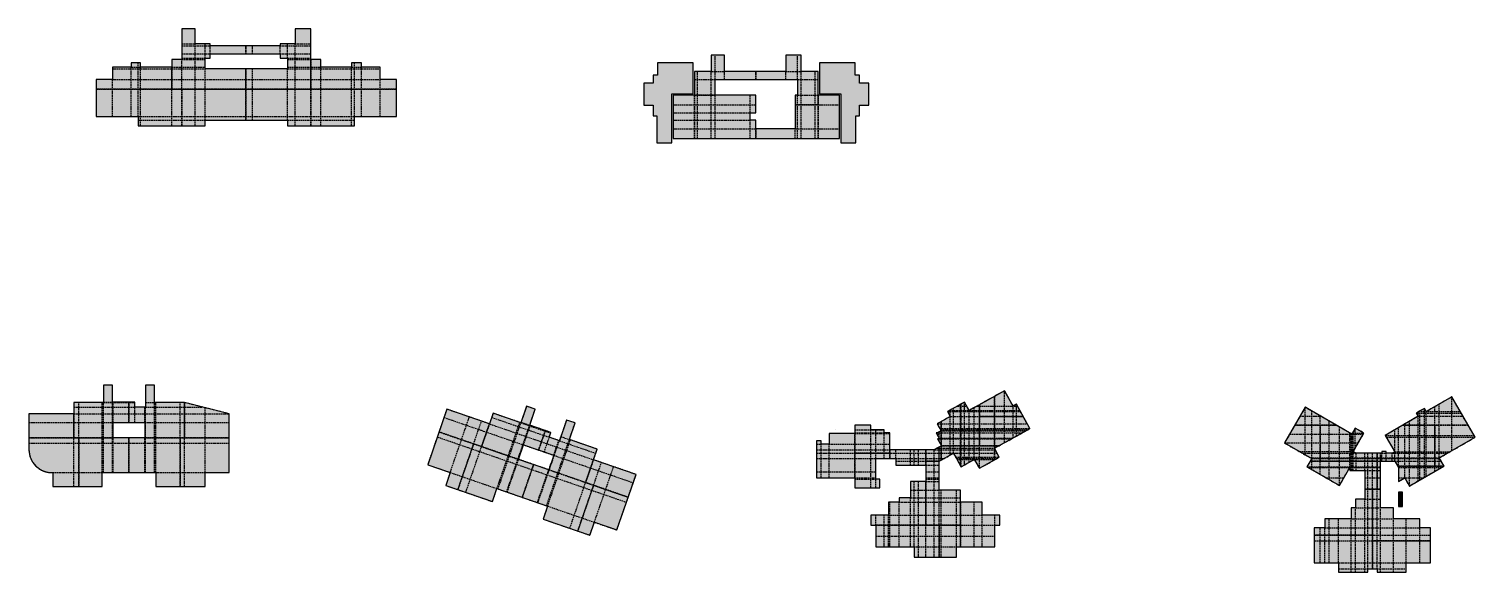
# Model space of a CAD drawing. Extents: x 8782 to 240044, y -48683 to 38209.
import ezdxf

# ---------------------------------------------------------------- set-up
doc = ezdxf.new("R2010")
doc.units = 0
doc.header["$LTSCALE"] = 1000
doc.header["$MEASUREMENT"] = 0
doc.header["$PDMODE"] = 35
doc.linetypes.add('DASH', pattern=[0.35, 0.25, -0.1])

# ---------------------------------------------------------------- blocks, each defined once
blk = doc.blocks.new('Polygon_1746784990.8818657')
at = {"linetype": 'DASH', "transparency": 33554483}
blk.add_hatch(color=256, dxfattribs=at).paths.add_polyline_path([(15983, -23375), (8783, -23375), (8783, -27225), (15983, -27225)])
at = {"color": 2, "linetype": 'DASH'}
blk.add_lwpolyline([(15983, -23375), (8783, -23375), (8783, -27225), (15983, -27225)], close=True, dxfattribs=at)
blk = doc.blocks.new('Polygon_1746784990.9278655')
at = {"linetype": 'DASH', "transparency": 33554483}
h = blk.add_hatch(color=256, dxfattribs=at)
edge = h.paths.add_edge_path()
edge.add_line((15983, -27225), (8783, -27225))
edge.add_line((8783, -27225), (8783, -29075))
edge.add_arc((12483, -29075), 3700, 180, 271.54872)
edge.add_line((12583, -32773), (12583, -34975))
edge.add_line((12583, -34975), (16747, -34975))
edge.add_line((16747, -34975), (16747, -27225))
edge.add_line((16747, -27225), (15983, -27225))
at = {"color": 2, "linetype": 'DASH'}
blk.add_lwpolyline([(15983, -27225), (8783, -27225), (8783, -29075, 0.4221529), (12583, -32773), (12583, -34975), (16747, -34975), (16747, -27225)], format="xyb", close=True, dxfattribs=at)
blk = doc.blocks.new('Polygon_1746784990.9638655')
at = {"linetype": 'DASH', "transparency": 33554483}
blk.add_hatch(color=256, dxfattribs=at).paths.add_polyline_path([(16747, -27225), (16747, -34975), (20494, -34975), (20494, -32775), (24783, -32775), (24783, -27225), (22233, -27225)])
at = {"color": 2, "linetype": 'DASH'}
blk.add_lwpolyline([(16747, -27225), (16747, -34975), (20494, -34975), (20494, -32775), (24783, -32775), (24783, -27225), (22233, -27225)], close=True, dxfattribs=at)
blk = doc.blocks.new('Polygon_1746784990.999866')
at = {"linetype": 'DASH', "transparency": 33554483}
blk.add_hatch(color=256, dxfattribs=at).paths.add_polyline_path([(24783, -21475), (22133, -21475), (22133, -18775), (20683, -18775), (20683, -21575), (15983, -21575), (15983, -23375), (15983, -27225), (16747, -27225), (22233, -27225), (22233, -24775), (24783, -24775)])
at = {"color": 2, "linetype": 'DASH'}
blk.add_lwpolyline([(24783, -21475), (22133, -21475), (22133, -18775), (20683, -18775), (20683, -21575), (15983, -21575), (15983, -23375), (15983, -27225), (16747, -27225), (22233, -27225), (22233, -24775), (24783, -24775)], close=True, dxfattribs=at)
blk = doc.blocks.new('Polygon_1746784991.0388658')
at = {"linetype": 'DASH', "transparency": 33554483}
blk.add_hatch(color=256, dxfattribs=at).paths.add_polyline_path([(33671, -27225), (40783, -27225), (40783, -23353), (33671, -21575)])
at = {"color": 2, "linetype": 'DASH'}
blk.add_lwpolyline([(33671, -27225), (40783, -27225), (40783, -23353), (33671, -21575)], close=True, dxfattribs=at)
blk = doc.blocks.new('Polygon_1746784991.0728662')
at = {"linetype": 'DASH', "transparency": 33554483}
blk.add_hatch(color=256, dxfattribs=at).paths.add_polyline_path([(27433, -22275), (25733, -22275), (25733, -21475), (24783, -21475), (24783, -24775), (27333, -24775), (27333, -27225), (33671, -27225), (33671, -21575), (28883, -21575), (28883, -18775), (27433, -18775)])
at = {"color": 2, "linetype": 'DASH'}
blk.add_lwpolyline([(27433, -22275), (25733, -22275), (25733, -21475), (24783, -21475), (24783, -24775), (27333, -24775), (27333, -27225), (33671, -27225), (33671, -21575), (28883, -21575), (28883, -18775), (27433, -18775)], close=True, dxfattribs=at)
blk = doc.blocks.new('Polygon_1746784991.1108658')
at = {"linetype": 'DASH', "transparency": 33554483}
blk.add_hatch(color=256, dxfattribs=at).paths.add_polyline_path([(32960, -34975), (36983, -34975), (36983, -32775), (40783, -32775), (40783, -27225), (32960, -27225)])
at = {"color": 2, "linetype": 'DASH'}
blk.add_lwpolyline([(32960, -34975), (36983, -34975), (36983, -32775), (40783, -32775), (40783, -27225), (32960, -27225)], close=True, dxfattribs=at)
blk = doc.blocks.new('Polygon_1746784991.1514049')
at = {"linetype": 'DASH', "transparency": 33554483}
blk.add_hatch(color=256, dxfattribs=at).paths.add_polyline_path([(27333, -27225), (24783, -27225), (24783, -32775), (29072, -32775), (29072, -34975), (32960, -34975), (32960, -27225)])
at = {"color": 2, "linetype": 'DASH'}
blk.add_lwpolyline([(27333, -27225), (24783, -27225), (24783, -32775), (29072, -32775), (29072, -34975), (32960, -34975), (32960, -27225)], close=True, dxfattribs=at)
blk = doc.blocks.new('Polygon_1746785064.2422128')
at = {"linetype": 'DASH', "transparency": 33554483}
blk.add_hatch(color=256, dxfattribs=at).paths.add_polyline_path([(40526, 3118), (40526, 7418), (41126, 7418), (41126, 9118), (42626, 9118), (42626, 12618), (41126, 12618), (41126, 13918), (40426, 13918), (40426, 15918), (34726, 15918), (34726, 10918), (38126, 10918), (38126, 3118)])
at = {"color": 2, "linetype": 'DASH'}
blk.add_lwpolyline([(40526, 3118), (40526, 7418), (41126, 7418), (41126, 9118), (42626, 9118), (42626, 12618), (41126, 12618), (41126, 13918), (40426, 13918), (40426, 15918), (34726, 15918), (34726, 10918), (38126, 10918), (38126, 3118)], close=True, dxfattribs=at)
blk = doc.blocks.new('Polygon_1746785064.2912128')
at = {"linetype": 'DASH', "transparency": 33554483}
blk.add_hatch(color=256, dxfattribs=at).paths.add_polyline_path([(8826, 15918), (8826, 13918), (8126, 13918), (8126, 12618), (6626, 12618), (6626, 9118), (8126, 9118), (8126, 7418), (8726, 7418), (8726, 3118), (11126, 3118), (11126, 10918), (14526, 10918), (14526, 15918)])
at = {"color": 2, "linetype": 'DASH'}
blk.add_lwpolyline([(8826, 15918), (8826, 13918), (8126, 13918), (8126, 12618), (6626, 12618), (6626, 9118), (8126, 9118), (8126, 7418), (8726, 7418), (8726, 3118), (11126, 3118), (11126, 10918), (14526, 10918), (14526, 15918)], close=True, dxfattribs=at)
blk = doc.blocks.new('Polygon_1746785064.3322127')
at = {"linetype": 'DASH', "transparency": 33554483}
blk.add_hatch(color=256, dxfattribs=at).paths.add_polyline_path([(14726, 10718), (11326, 10718), (11326, 3818), (14726, 3818)])
at = {"color": 2, "linetype": 'DASH'}
blk.add_lwpolyline([(14726, 10718), (11326, 10718), (11326, 3818), (14726, 3818)], close=True, dxfattribs=at)
blk = doc.blocks.new('Polygon_1746785064.3692129')
at = {"linetype": 'DASH', "transparency": 33554483}
blk.add_hatch(color=256, dxfattribs=at).paths.add_polyline_path([(34526, 3818), (37926, 3818), (37926, 10718), (34526, 10718)])
at = {"color": 2, "linetype": 'DASH'}
blk.add_lwpolyline([(34526, 3818), (37926, 3818), (37926, 10718), (34526, 10718)], close=True, dxfattribs=at)
blk = doc.blocks.new('Polygon_1746785064.4072127')
at = {"linetype": 'DASH', "transparency": 33554483}
blk.add_hatch(color=256, dxfattribs=at).paths.add_polyline_path([(30826, 9168), (30826, 5318), (24526, 5318), (24526, 3818), (34526, 3818), (34526, 9168)])
at = {"color": 2, "linetype": 'DASH'}
blk.add_lwpolyline([(30826, 9168), (30826, 5318), (24526, 5318), (24526, 3818), (34526, 3818), (34526, 9168)], close=True, dxfattribs=at)
blk = doc.blocks.new('Polygon_1746785064.444213')
at = {"linetype": 'DASH', "transparency": 33554483}
blk.add_hatch(color=256, dxfattribs=at).paths.add_polyline_path([(29326, 14518), (24526, 14518), (24526, 13218), (31226, 13218), (31226, 10718), (30826, 10718), (30826, 9168), (34526, 9168), (34526, 10718), (34526, 14518), (31826, 14518), (31826, 17118), (29626, 17118), (29526, 17118), (29326, 17118)])
at = {"color": 2, "linetype": 'DASH'}
blk.add_lwpolyline([(29326, 14518), (24526, 14518), (24526, 13218), (31226, 13218), (31226, 10718), (30826, 10718), (30826, 9168), (34526, 9168), (34526, 10718), (34526, 14518), (31826, 14518), (31826, 17118), (29626, 17118), (29526, 17118), (29326, 17118)], close=True, dxfattribs=at)
blk = doc.blocks.new('Polygon_1746785064.482213')
at = {"linetype": 'DASH', "transparency": 33554483}
blk.add_hatch(color=256, dxfattribs=at).paths.add_polyline_path([(24526, 14518), (19526, 14518), (19526, 16818), (19526, 17118), (17426, 17118), (17426, 14518), (14726, 14518), (14726, 10718), (18026, 10718), (18026, 13218), (24526, 13218)])
at = {"color": 2, "linetype": 'DASH'}
blk.add_lwpolyline([(24526, 14518), (19526, 14518), (19526, 16818), (19526, 17118), (17426, 17118), (17426, 14518), (14726, 14518), (14726, 10718), (18026, 10718), (18026, 13218), (24526, 13218)], close=True, dxfattribs=at)
blk = doc.blocks.new('Polygon_1746785064.5202127')
at = {"linetype": 'DASH', "transparency": 33554483}
blk.add_hatch(color=256, dxfattribs=at).paths.add_polyline_path([(14726, 10718), (14726, 3818), (24526, 3818), (24526, 5318), (24526, 6718), (23626, 6718), (23626, 7918), (24526, 7918), (24526, 10718), (18026, 10718)])
at = {"color": 2, "linetype": 'DASH'}
blk.add_lwpolyline([(14726, 10718), (14726, 3818), (24526, 3818), (24526, 5318), (24526, 6718), (23626, 6718), (23626, 7918), (24526, 7918), (24526, 10718), (18026, 10718)], close=True, dxfattribs=at)
blk = doc.blocks.new('Polygon_1746785344.3865185')
at = {"linetype": 'DASH', "transparency": 33554483}
blk.add_hatch(color=256, dxfattribs=at).paths.add_polyline_path([(-55204, 35977), (-60204, 35977), (-60204, 36677), (-61704, 36677), (-61704, 35977), (-64704, 35977), (-64704, 33977), (-67304, 33977), (-67304, 32427), (-55204, 32427)])
at = {"color": 2, "linetype": 'DASH'}
blk.add_lwpolyline([(-55204, 35977), (-60204, 35977), (-60204, 36677), (-61704, 36677), (-61704, 35977), (-64704, 35977), (-64704, 33977), (-67304, 33977), (-67304, 32427), (-55204, 32427)], close=True, dxfattribs=at)
blk = doc.blocks.new('Polygon_1746785344.4345188')
at = {"linetype": 'DASH', "transparency": 33554483}
blk.add_hatch(color=256, dxfattribs=at).paths.add_polyline_path([(-43404, 39377), (-49104, 39377), (-49104, 39677), (-51504, 39677), (-51504, 42077), (-53604, 42077), (-53604, 37177), (-55204, 37177), (-55204, 35977), (-55204, 32427), (-43404, 32427), (-43404, 35677), (-49904, 35677), (-49904, 37377), (-49104, 37377), (-49104, 38077), (-43404, 38077)])
at = {"color": 2, "linetype": 'DASH'}
blk.add_lwpolyline([(-43404, 39377), (-49104, 39377), (-49104, 39677), (-51504, 39677), (-51504, 42077), (-53604, 42077), (-53604, 37177), (-55204, 37177), (-55204, 35977), (-55204, 32427), (-43404, 32427), (-43404, 35677), (-49904, 35677), (-49904, 37377), (-49104, 37377), (-49104, 38077), (-43404, 38077)], close=True, dxfattribs=at)
blk = doc.blocks.new('Polygon_1746785344.478519')
at = {"linetype": 'DASH', "transparency": 33554483}
blk.add_hatch(color=256, dxfattribs=at).paths.add_polyline_path([(-53604, 26577), (-49904, 26577), (-49904, 27477), (-43404, 27477), (-43404, 32427), (-53604, 32427)])
at = {"color": 2, "linetype": 'DASH'}
blk.add_lwpolyline([(-53604, 26577), (-49904, 26577), (-49904, 27477), (-43404, 27477), (-43404, 32427), (-53604, 32427)], close=True, dxfattribs=at)
blk = doc.blocks.new('Polygon_1746785344.513519')
at = {"linetype": 'DASH', "transparency": 33554483}
blk.add_hatch(color=256, dxfattribs=at).paths.add_polyline_path([(-67304, 32427), (-67304, 28077), (-60604, 28077), (-60604, 26577), (-53604, 26577), (-53604, 32427)])
at = {"color": 2, "linetype": 'DASH'}
blk.add_lwpolyline([(-67304, 32427), (-67304, 28077), (-60604, 28077), (-60604, 26577), (-53604, 26577), (-53604, 32427)], close=True, dxfattribs=at)
blk = doc.blocks.new('Polygon_1746785344.548519')
at = {"linetype": 'DASH', "transparency": 33554483}
blk.add_hatch(color=256, dxfattribs=at).paths.add_polyline_path([(-19304, 32427), (-19304, 33977), (-21904, 33977), (-21904, 35977), (-24904, 35977), (-24904, 36677), (-26504, 36677), (-26504, 35977), (-31404, 35977), (-31404, 37177), (-33004, 37177), (-33004, 32427)])
at = {"color": 2, "linetype": 'DASH'}
blk.add_lwpolyline([(-19304, 32427), (-19304, 33977), (-21904, 33977), (-21904, 35977), (-24904, 35977), (-24904, 36677), (-26504, 36677), (-26504, 35977), (-31404, 35977), (-31404, 37177), (-33004, 37177), (-33004, 32427)], close=True, dxfattribs=at)
blk = doc.blocks.new('Polygon_1746785344.5895188')
at = {"linetype": 'DASH', "transparency": 33554483}
blk.add_hatch(color=256, dxfattribs=at).paths.add_polyline_path([(-33004, 26577), (-26004, 26577), (-26004, 28077), (-19304, 28077), (-19304, 32427), (-33004, 32427)])
at = {"color": 2, "linetype": 'DASH'}
blk.add_lwpolyline([(-33004, 26577), (-26004, 26577), (-26004, 28077), (-19304, 28077), (-19304, 32427), (-33004, 32427)], close=True, dxfattribs=at)
blk = doc.blocks.new('Polygon_1746785344.6245189')
at = {"linetype": 'DASH', "transparency": 33554483}
blk.add_hatch(color=256, dxfattribs=at).paths.add_polyline_path([(-43404, 32427), (-43404, 27477), (-36704, 27477), (-36704, 26577), (-33004, 26577), (-33004, 32427)])
at = {"color": 2, "linetype": 'DASH'}
blk.add_lwpolyline([(-43404, 32427), (-43404, 27477), (-36704, 27477), (-36704, 26577), (-33004, 26577), (-33004, 32427)], close=True, dxfattribs=at)
blk = doc.blocks.new('Polygon_1746785344.6595187')
at = {"linetype": 'DASH', "transparency": 33554483}
blk.add_hatch(color=256, dxfattribs=at).paths.add_polyline_path([(-35504, 39677), (-37904, 39677), (-37904, 39377), (-43404, 39377), (-43404, 38077), (-37904, 38077), (-37904, 37377), (-36704, 37377), (-36704, 35677), (-43404, 35677), (-43404, 32427), (-33004, 32427), (-33004, 37177), (-33004, 42077), (-35504, 42077)])
at = {"color": 2, "linetype": 'DASH'}
blk.add_lwpolyline([(-35504, 39677), (-37904, 39677), (-37904, 39377), (-43404, 39377), (-43404, 38077), (-37904, 38077), (-37904, 37377), (-36704, 37377), (-36704, 35677), (-43404, 35677), (-43404, 32427), (-33004, 32427), (-33004, 37177), (-33004, 42077), (-35504, 42077)], close=True, dxfattribs=at)
blk = doc.blocks.new('Polygon_1746785926.0061727')
at = {"linetype": 'DASH', "transparency": 33554483}
blk.add_hatch(color=256, dxfattribs=at).paths.add_polyline_path([(91081, -59408), (98281, -59408), (98281, -55558), (91081, -55558)])
at = {"color": 2, "linetype": 'DASH'}
blk.add_lwpolyline([(91081, -59408), (98281, -59408), (98281, -55558), (91081, -55558)], close=True, dxfattribs=at)
blk = doc.blocks.new('Polygon_1746785926.0491726')
at = {"linetype": 'DASH', "transparency": 33554483}
blk.add_hatch(color=256, dxfattribs=at).paths.add_polyline_path([(84931, -54458), (83231, -54458), (83231, -53658), (82281, -53658), (82281, -56958), (84831, -56958), (84831, -59408), (91081, -59408), (91081, -55558), (91081, -53758), (86381, -53758), (86381, -50958), (84931, -50958)])
at = {"color": 2, "linetype": 'DASH'}
blk.add_lwpolyline([(84931, -54458), (83231, -54458), (83231, -53658), (82281, -53658), (82281, -56958), (84831, -56958), (84831, -59408), (91081, -59408), (91081, -55558), (91081, -53758), (86381, -53758), (86381, -50958), (84931, -50958)], close=True, dxfattribs=at)
blk = doc.blocks.new('Polygon_1746785926.0891721')
at = {"linetype": 'DASH', "transparency": 33554483}
blk.add_hatch(color=256, dxfattribs=at).paths.add_polyline_path([(92425, -67158), (94481, -67158), (94481, -64958), (98281, -64958), (98281, -59408), (92425, -59408)])
at = {"color": 2, "linetype": 'DASH'}
blk.add_lwpolyline([(92425, -67158), (94481, -67158), (94481, -64958), (98281, -64958), (98281, -59408), (92425, -59408)], close=True, dxfattribs=at)
blk = doc.blocks.new('Polygon_1746785926.1251721')
at = {"linetype": 'DASH', "transparency": 33554483}
blk.add_hatch(color=256, dxfattribs=at).paths.add_polyline_path([(84831, -59408), (82281, -59408), (82281, -64958), (86570, -64958), (86570, -67158), (92425, -67158), (92425, -59408)])
at = {"color": 2, "linetype": 'DASH'}
blk.add_lwpolyline([(84831, -59408), (82281, -59408), (82281, -64958), (86570, -64958), (86570, -67158), (92425, -67158), (92425, -59408)], close=True, dxfattribs=at)
blk = doc.blocks.new('Polygon_1746785926.1617575')
at = {"linetype": 'DASH', "transparency": 33554483}
blk.add_hatch(color=256, dxfattribs=at).paths.add_polyline_path([(73481, -55558), (66281, -55558), (66281, -59408), (73481, -59408)])
at = {"color": 2, "linetype": 'DASH'}
blk.add_lwpolyline([(73481, -55558), (66281, -55558), (66281, -59408), (73481, -59408)], close=True, dxfattribs=at)
blk = doc.blocks.new('Polygon_1746785926.1967585')
at = {"linetype": 'DASH', "transparency": 33554483}
blk.add_hatch(color=256, dxfattribs=at).paths.add_polyline_path([(82281, -53658), (79631, -53658), (79631, -50958), (78181, -50958), (78181, -53758), (73481, -53758), (73481, -55558), (73481, -59408), (79731, -59408), (79731, -56958), (82281, -56958)])
at = {"color": 2, "linetype": 'DASH'}
blk.add_lwpolyline([(82281, -53658), (79631, -53658), (79631, -50958), (78181, -50958), (78181, -53758), (73481, -53758), (73481, -55558), (73481, -59408), (79731, -59408), (79731, -56958), (82281, -56958)], close=True, dxfattribs=at)
blk = doc.blocks.new('Polygon_1746785926.2337575')
at = {"linetype": 'DASH', "transparency": 33554483}
blk.add_hatch(color=256, dxfattribs=at).paths.add_polyline_path([(66281, -59408), (66281, -64958), (70081, -64958), (70081, -67158), (72136, -67158), (72136, -59408)])
at = {"color": 2, "linetype": 'DASH'}
blk.add_lwpolyline([(66281, -59408), (66281, -64958), (70081, -64958), (70081, -67158), (72136, -67158), (72136, -59408)], close=True, dxfattribs=at)
blk = doc.blocks.new('Polygon_1746785926.2687576')
at = {"linetype": 'DASH', "transparency": 33554483}
blk.add_hatch(color=256, dxfattribs=at).paths.add_polyline_path([(72136, -67158), (77992, -67158), (77992, -64958), (82281, -64958), (82281, -59408), (79731, -59408), (72136, -59408)])
at = {"color": 2, "linetype": 'DASH'}
blk.add_lwpolyline([(72136, -67158), (77992, -67158), (77992, -64958), (82281, -64958), (82281, -59408), (79731, -59408), (72136, -59408)], close=True, dxfattribs=at)
blk = doc.blocks.new('Polygon_1747044604.3966858')
at = {"linetype": 'DASH', "transparency": 33554483}
blk.add_hatch(color=256, dxfattribs=at).paths.add_polyline_path([(140836, -26502), (136736, -26502), (136736, -28202), (135461, -28202), (135461, -27702), (134736, -27702), (134736, -33602), (140836, -33602)])
at = {"color": 2, "linetype": 'DASH'}
blk.add_lwpolyline([(140836, -26502), (136736, -26502), (136736, -28202), (135461, -28202), (135461, -27702), (134736, -27702), (134736, -33602), (140836, -33602)], close=True, dxfattribs=at)
blk = doc.blocks.new('Polygon_1747044604.443566')
at = {"linetype": 'DASH', "transparency": 33554483}
blk.add_hatch(color=256, dxfattribs=at).paths.add_polyline_path([(152236, -29102), (146436, -29102), (146436, -30502), (147436, -30502), (147436, -31602), (152236, -31602)])
at = {"color": 2, "linetype": 'DASH'}
blk.add_lwpolyline([(152236, -29102), (146436, -29102), (146436, -30502), (147436, -30502), (147436, -31602), (152236, -31602)], close=True, dxfattribs=at)
blk = doc.blocks.new('Polygon_1747044604.4748151')
at = {"linetype": 'DASH', "transparency": 33554483}
blk.add_hatch(color=256, dxfattribs=at).paths.add_polyline_path([(140836, -29683), (140836, -33602), (140836, -35202), (144861, -35202), (144861, -33802), (144236, -33802), (144236, -30502), (146436, -30502), (146436, -29683)])
at = {"color": 2, "linetype": 'DASH'}
blk.add_lwpolyline([(140836, -29683), (140836, -33602), (140836, -35202), (144861, -35202), (144861, -33802), (144236, -33802), (144236, -30502), (146436, -30502), (146436, -29683)], close=True, dxfattribs=at)
blk = doc.blocks.new('Polygon_1747044604.5060656')
at = {"linetype": 'DASH', "transparency": 33554483}
blk.add_hatch(color=256, dxfattribs=at).paths.add_polyline_path([(146436, -29102), (146436, -26402), (145536, -26402), (145536, -25902), (143436, -25903), (143436, -25202), (140836, -25202), (140836, -26502), (140836, -29683), (146436, -29683)])
at = {"color": 2, "linetype": 'DASH'}
blk.add_lwpolyline([(146436, -29102), (146436, -26402), (145536, -26402), (145536, -25902), (143436, -25903), (143436, -25202), (140836, -25202), (140836, -26502), (140836, -29683), (146436, -29683)], close=True, dxfattribs=at)
blk = doc.blocks.new('Polygon_1747044604.5373154')
at = {"linetype": 'DASH', "transparency": 33554483}
blk.add_hatch(color=256, dxfattribs=at).paths.add_polyline_path([(153562, -29102), (152236, -29102), (152236, -30958), (154340, -30958), (156641, -29683), (157839, -31844), (159964, -30666), (160768, -32083), (163964, -30311), (163174, -28886), (163931, -28467), (154709, -28467)])
at = {"color": 2, "linetype": 'DASH'}
blk.add_lwpolyline([(153562, -29102), (152236, -29102), (152236, -30958), (154340, -30958), (156641, -29683), (157839, -31844), (159964, -30666), (160768, -32083), (163964, -30311), (163174, -28886), (163931, -28467), (154709, -28467)], close=True, dxfattribs=at)
blk = doc.blocks.new('Polygon_1747044604.5829506')
at = {"linetype": 'DASH', "transparency": 33554483}
blk.add_hatch(color=256, dxfattribs=at).paths.add_polyline_path([(160768, -21907), (159124, -22818), (158397, -21506), (155685, -23009), (156122, -23796), (154023, -24960), (154654, -26099), (154106, -26402), (153849, -26402), (154323, -27252), (154103, -27373), (154709, -28467), (160768, -28467)])
at = {"color": 2, "linetype": 'DASH'}
blk.add_lwpolyline([(160768, -21907), (159124, -22818), (158397, -21506), (155685, -23009), (156122, -23796), (154023, -24960), (154654, -26099), (154106, -26402), (153849, -26402), (154323, -27252), (154103, -27373), (154709, -28467), (160768, -28467)], close=True, dxfattribs=at)
blk = doc.blocks.new('Polygon_1747044604.6142015')
at = {"linetype": 'DASH', "transparency": 33554483}
blk.add_hatch(color=256, dxfattribs=at).paths.add_polyline_path([(167784, -23796), (166691, -21825), (166166, -22116), (164809, -19667), (160768, -21907), (160768, -23796)])
at = {"color": 2, "linetype": 'DASH'}
blk.add_lwpolyline([(167784, -23796), (166691, -21825), (166166, -22116), (164809, -19667), (160768, -21907), (160768, -23796)], close=True, dxfattribs=at)
blk = doc.blocks.new('Polygon_1747044604.645452')
at = {"linetype": 'DASH', "transparency": 33554483}
blk.add_hatch(color=256, dxfattribs=at).paths.add_polyline_path([(163931, -28467), (168859, -25735), (167784, -23796), (160768, -23796), (160768, -28467)])
at = {"color": 2, "linetype": 'DASH'}
blk.add_lwpolyline([(163931, -28467), (168859, -25735), (167784, -23796), (160768, -23796), (160768, -28467)], close=True, dxfattribs=at)
blk = doc.blocks.new('Polygon_1747044604.6767025')
at = {"linetype": 'DASH', "transparency": 33554483}
blk.add_hatch(color=256, dxfattribs=at).paths.add_polyline_path([(157736, -44653), (163236, -44653), (163236, -41203), (164036, -41203), (164036, -39603), (161236, -39603), (161236, -37503), (157736, -37503)])
at = {"color": 2, "linetype": 'DASH'}
blk.add_lwpolyline([(157736, -44653), (163236, -44653), (163236, -41203), (164036, -41203), (164036, -39603), (161236, -39603), (161236, -37503), (157736, -37503)], close=True, dxfattribs=at)
blk = doc.blocks.new('Polygon_1747044604.7235768')
at = {"linetype": 'DASH', "transparency": 33554483}
blk.add_hatch(color=256, dxfattribs=at).paths.add_polyline_path([(154336, -46303), (157136, -46303), (157136, -44653), (157736, -44653), (157736, -41203), (154336, -41203)])
at = {"color": 2, "linetype": 'DASH'}
blk.add_lwpolyline([(154336, -46303), (157136, -46303), (157136, -44653), (157736, -44653), (157736, -41203), (154336, -41203)], close=True, dxfattribs=at)
blk = doc.blocks.new('Polygon_1747044604.7548268')
at = {"linetype": 'DASH', "transparency": 33554483}
blk.add_hatch(color=256, dxfattribs=at).paths.add_polyline_path([(144236, -41203), (144236, -44653), (150336, -44653), (150336, -46303), (154336, -46303), (154336, -41203)])
at = {"color": 2, "linetype": 'DASH'}
blk.add_lwpolyline([(144236, -41203), (144236, -44653), (150336, -44653), (150336, -46303), (154336, -46303), (154336, -41203)], close=True, dxfattribs=at)
blk = doc.blocks.new('Polygon_1747044604.7880197')
at = {"linetype": 'DASH', "transparency": 33554483}
blk.add_hatch(color=256, dxfattribs=at).paths.add_polyline_path([(152236, -34202), (149736, -34202), (149736, -36803), (147936, -36803), (147936, -37503), (146236, -37503), (146236, -39603), (143436, -39603), (143436, -41203), (144236, -41203), (152236, -41203)])
at = {"color": 2, "linetype": 'DASH'}
blk.add_lwpolyline([(152236, -34202), (149736, -34202), (149736, -36803), (147936, -36803), (147936, -37503), (146236, -37503), (146236, -39603), (143436, -39603), (143436, -41203), (144236, -41203), (152236, -41203)], close=True, dxfattribs=at)
blk = doc.blocks.new('Polygon_1747044604.8265007')
at = {"linetype": 'DASH', "transparency": 33554483}
blk.add_hatch(color=256, dxfattribs=at).paths.add_polyline_path([(152236, -30958), (152236, -31602), (152236, -34202), (152236, -41203), (157736, -41203), (157736, -37503), (157736, -35602), (154336, -35602), (154340, -30958)])
at = {"color": 2, "linetype": 'DASH'}
blk.add_lwpolyline([(152236, -30958), (152236, -31602), (152236, -34202), (152236, -41203), (157736, -41203), (157736, -37503), (157736, -35602), (154336, -35602), (154340, -30958)], close=True, dxfattribs=at)
blk = doc.blocks.new('Polygon_1747046670.9009492')
at = {"linetype": 'DASH', "transparency": 33554483}
blk.add_hatch(color=256, dxfattribs=at).paths.add_polyline_path([(228423, -35883), (227823, -35883), (227823, -38183), (228423, -38183)])
at = {"color": 2, "linetype": 'DASH'}
blk.add_lwpolyline([(228423, -35883), (227823, -35883), (227823, -38183), (228423, -38183)], close=True, dxfattribs=at)
blk = doc.blocks.new('Polygon_1747046670.9459467')
at = {"linetype": 'DASH', "transparency": 33554483}
blk.add_hatch(color=256, dxfattribs=at).paths.add_polyline_path([(232923, -43683), (232923, -41583), (231223, -41583), (231223, -40183), (227023, -40183), (227023, -38383), (224923, -38383), (224923, -35408), (223623, -35408), (223623, -43683)])
at = {"color": 2, "linetype": 'DASH'}
blk.add_lwpolyline([(232923, -43683), (232923, -41583), (231223, -41583), (231223, -40183), (227023, -40183), (227023, -38383), (224923, -38383), (224923, -35408), (223623, -35408), (223623, -43683)], close=True, dxfattribs=at)
blk = doc.blocks.new('Polygon_1747046670.9839473')
at = {"linetype": 'DASH', "transparency": 33554483}
blk.add_hatch(color=256, dxfattribs=at).paths.add_polyline_path([(223623, -48183), (224373, -48183), (224373, -48683), (229023, -48683), (229023, -47183), (232923, -47183), (232923, -43683), (223623, -43683)])
at = {"color": 2, "linetype": 'DASH'}
blk.add_lwpolyline([(223623, -48183), (224373, -48183), (224373, -48683), (229023, -48683), (229023, -47183), (232923, -47183), (232923, -43683), (223623, -43683)], close=True, dxfattribs=at)
blk = doc.blocks.new('Polygon_1747046671.0209484')
at = {"linetype": 'DASH', "transparency": 33554483}
blk.add_hatch(color=256, dxfattribs=at).paths.add_polyline_path([(222423, -37033), (220923, -37033), (220923, -38383), (220223, -38383), (220223, -40183), (216023, -40183), (216023, -41583), (214323, -41583), (214323, -42783), (223623, -42783), (223623, -35408), (222423, -35408)])
at = {"color": 2, "linetype": 'DASH'}
blk.add_lwpolyline([(222423, -37033), (220923, -37033), (220923, -38383), (220223, -38383), (220223, -40183), (216023, -40183), (216023, -41583), (214323, -41583), (214323, -42783), (223623, -42783), (223623, -35408), (222423, -35408)], close=True, dxfattribs=at)
blk = doc.blocks.new('Polygon_1747046671.062947')
at = {"linetype": 'DASH', "transparency": 33554483}
blk.add_hatch(color=256, dxfattribs=at).paths.add_polyline_path([(214323, -42783), (214323, -47183), (218223, -47183), (218223, -48683), (222873, -48683), (222873, -48183), (223623, -48183), (223623, -42783)])
at = {"color": 2, "linetype": 'DASH'}
blk.add_lwpolyline([(214323, -42783), (214323, -47183), (218223, -47183), (218223, -48683), (222873, -48683), (222873, -48183), (223623, -48183), (223623, -42783)], close=True, dxfattribs=at)
blk = doc.blocks.new('Polygon_1747046671.0999467')
at = {"linetype": 'DASH', "transparency": 33554483}
blk.add_hatch(color=256, dxfattribs=at).paths.add_polyline_path([(227687, -31714), (227823, -31949), (227823, -34170), (228785, -33615), (229535, -34914), (235078, -31714)])
at = {"color": 2, "linetype": 'DASH'}
blk.add_lwpolyline([(227687, -31714), (227823, -31949), (227823, -34170), (228785, -33615), (229535, -34914), (235078, -31714)], close=True, dxfattribs=at)
blk = doc.blocks.new('Polygon_1747046671.1369467')
at = {"linetype": 'DASH', "transparency": 33554483}
blk.add_hatch(color=256, dxfattribs=at).paths.add_polyline_path([(213687, -30923), (213166, -31827), (218362, -34827), (220023, -31949), (220023, -32433), (222423, -32433), (222423, -35408), (224373, -35408), (224373, -30923)])
at = {"color": 2, "linetype": 'DASH'}
blk.add_lwpolyline([(213687, -30923), (213166, -31827), (218362, -34827), (220023, -31949), (220023, -32433), (222423, -32433), (222423, -35408), (224373, -35408), (224373, -30923)], close=True, dxfattribs=at)
blk = doc.blocks.new('Polygon_1747046671.176947')
at = {"linetype": 'DASH', "transparency": 33554483}
blk.add_hatch(color=256, dxfattribs=at).paths.add_polyline_path([(217836, -25170), (212886, -22312), (211235, -25170)])
at = {"color": 2, "linetype": 'DASH'}
blk.add_lwpolyline([(217836, -25170), (212886, -22312), (211235, -25170)], close=True, dxfattribs=at)
blk = doc.blocks.new('Polygon_1747046671.2119467')
at = {"linetype": 'DASH', "transparency": 33554483}
blk.add_hatch(color=256, dxfattribs=at).paths.add_polyline_path([(215254, -25170), (211235, -25170), (209585, -28028), (213916, -30528), (213687, -30923), (215254, -30923)])
at = {"color": 2, "linetype": 'DASH'}
blk.add_lwpolyline([(215254, -25170), (211235, -25170), (209585, -28028), (213916, -30528), (213687, -30923), (215254, -30923)], close=True, dxfattribs=at)
blk = doc.blocks.new('Polygon_1747046671.245949')
at = {"linetype": 'DASH', "transparency": 33554483}
blk.add_hatch(color=256, dxfattribs=at).paths.add_polyline_path([(224373, -29673), (221035, -29673), (220569, -29404), (222269, -26460), (220883, -25660), (220333, -26612), (217836, -25170), (215254, -25170), (215254, -30923), (224373, -30923)])
at = {"color": 2, "linetype": 'DASH'}
blk.add_lwpolyline([(224373, -29673), (221035, -29673), (220569, -29404), (222269, -26460), (220883, -25660), (220333, -26612), (217836, -25170), (215254, -25170), (215254, -30923), (224373, -30923)], close=True, dxfattribs=at)
blk = doc.blocks.new('Polygon_1747046671.2716043')
at = {"linetype": 'DASH', "transparency": 33554483}
blk.add_hatch(color=256, dxfattribs=at).paths.add_polyline_path([(238921, -25170), (236318, -20663), (232248, -23013), (231948, -22493), (230649, -23243), (230949, -23763), (228511, -25170)])
at = {"color": 2, "linetype": 'DASH'}
blk.add_lwpolyline([(238921, -25170), (236318, -20663), (232248, -23013), (231948, -22493), (230649, -23243), (230949, -23763), (228511, -25170)], close=True, dxfattribs=at)
blk = doc.blocks.new('Polygon_1747046671.3171904')
at = {"linetype": 'DASH', "transparency": 33554483}
blk.add_hatch(color=256, dxfattribs=at).paths.add_polyline_path([(233617, -31714), (235078, -31714), (234328, -30415), (240043, -27115), (238921, -25170), (233617, -25170)])
at = {"color": 2, "linetype": 'DASH'}
blk.add_lwpolyline([(233617, -31714), (235078, -31714), (234328, -30415), (240043, -27115), (238921, -25170), (233617, -25170)], close=True, dxfattribs=at)
blk = doc.blocks.new('Polygon_1747046671.3521903')
at = {"linetype": 'DASH', "transparency": 33554483}
blk.add_hatch(color=256, dxfattribs=at).paths.add_polyline_path([(224923, -35408), (224923, -30923), (227231, -30923), (227687, -31714), (233617, -31714), (233617, -25170), (228511, -25170), (225666, -26813), (227191, -29454), (226812, -29673), (225823, -29673), (225823, -29373), (225123, -29373), (225123, -29673), (224373, -29673), (224373, -35408)])
at = {"color": 2, "linetype": 'DASH'}
blk.add_lwpolyline([(224923, -35408), (224923, -30923), (227231, -30923), (227687, -31714), (233617, -31714), (233617, -25170), (228511, -25170), (225666, -26813), (227191, -29454), (226812, -29673), (225823, -29673), (225823, -29373), (225123, -29373), (225123, -29673), (224373, -29673), (224373, -35408)], close=True, dxfattribs=at)

msp = doc.modelspace()

# ---------------------------------------------------------------- linework, layer by layer
at = {"color": 250, "linetype": 'DASH'}
for p, q in [((33243, 35809), (35343, 35809)), ((33243, 35509), (37743, 35509)), ((35343, 22709), (35343, 35809)), ((36943, 33509), (36943, 35809)), ((37743, 34209), (37743, 35509)), ((43443, 34209), (43443, 35509)), ((44518, 34209), (44518, 35509)), ((48943, 35509), (53843, 35509)), ((48943, 34209), (48943, 35509)), ((50143, 33509), (50143, 35809)), ((51343, 35809), (53843, 35809)), ((51343, 22709), (51343, 35809)), ((26243, 24209), (26243, 32809)), ((33243, 34209), (37743, 34209)), ((33243, 33509), (36943, 33509)), ((33243, 33309), (36943, 33309)), ((33243, 22709), (33243, 33309)), ((48943, 34209), (53843, 34209)), ((50143, 33509), (53843, 33509)), ((50143, 33309), (53843, 33309)), ((53843, 22709), (53843, 33309)), ((60843, 24209), (60843, 32809)), ((118500, 30105), (118500, 34005)), ((131700, 30105), (131700, 34005)), ((22143, 31809), (36943, 31809)), ((22143, 30109), (64943, 30109)), ((22143, 24209), (22143, 30109)), ((25143, 32109), (26643, 32109)), ((25143, 24209), (25143, 32109)), ((26643, 22709), (26643, 32109)), ((31643, 32109), (36943, 32109)), ((31643, 22709), (31643, 32109)), ((36943, 23609), (36943, 31809)), ((43443, 23609), (43443, 31809)), ((44518, 23609), (44518, 31809)), ((50143, 32109), (55443, 32109)), ((50143, 31809), (64943, 31809)), ((50143, 23609), (50143, 31809)), ((55443, 22709), (55443, 32109)), ((60343, 32109), (61943, 32109)), ((60343, 22709), (60343, 32109)), ((61943, 24209), (61943, 32109)), ((64943, 24209), (64943, 30109)), ((115200, 30105), (118500, 30105)), ((115700, 20705), (115700, 31405)), ((117900, 31405), (120000, 31405)), ((117900, 20705), (117900, 31405)), ((120000, 30105), (120000, 31405)), ((125000, 30105), (125000, 31405)), ((129800, 31405), (132300, 31405)), ((129800, 30105), (129800, 31405)), ((131700, 30105), (135000, 30105)), ((132300, 20705), (132300, 31405)), ((134500, 20705), (134500, 31405)), ((19543, 28559), (67543, 28559)), ((111800, 26055), (125000, 26055)), ((115200, 27605), (118500, 27605)), ((115200, 20705), (115200, 27605)), ((118500, 20705), (118500, 27605)), ((124100, 24805), (124100, 27605)), ((131300, 26055), (138400, 26055)), ((131700, 27605), (135000, 27605)), ((131700, 20705), (131700, 27605)), ((135000, 20705), (135000, 27605)), ((26243, 24209), (60843, 24209)), ((26243, 23609), (36943, 23609)), ((50143, 23609), (60843, 23609)), ((111800, 24805), (124100, 24805)), ((111800, 23605), (124100, 23605)), ((124100, 20705), (124100, 23605)), ((111800, 22205), (125000, 22205)), ((125000, 20705), (125000, 22205)), ((131300, 22205), (138400, 22205)), ((131300, 20705), (131300, 22205)), ((163174, -30749), (163174, -20573)), ((163236, -28852), (163236, -20539)), ((164809, -27980), (164809, -19667)), ((236318, -29265), (236318, -20663)), ((236318, -29265), (236318, -20663)), ((236318, -29265), (236318, -20663)), ((15983, -22275), (25733, -22275)), ((16747, -34975), (16747, -21575)), ((20494, -32775), (20494, -21575)), ((20683, -21475), (22133, -21475)), ((20683, -21575), (25733, -21575)), ((20683, -32775), (20683, -21575)), ((22133, -32775), (22133, -21475)), ((22233, -24775), (22233, -21475)), ((24783, -24775), (24783, -21475)), ((25733, -24775), (25733, -22275)), ((27333, -24775), (27333, -22275)), ((27433, -21575), (28883, -21575)), ((27433, -22275), (36471, -22275)), ((27433, -32775), (27433, -22275)), ((28883, -32775), (28883, -21575)), ((29072, -32775), (29072, -21575)), ((32960, -34975), (32960, -21575)), ((33671, -34975), (33671, -21575)), ((36983, -32775), (36983, -22403)), ((155685, -23009), (167348, -23009)), ((156030, -22818), (167242, -22818)), ((156122, -29970), (156122, -22767)), ((156641, -29683), (156641, -22479)), ((157297, -22116), (158735, -22116)), ((157736, -31659), (157736, -21872)), ((157839, -31844), (157839, -21815)), ((158397, -31534), (158397, -21506)), ((159124, -31131), (159124, -22818)), ((159964, -30666), (159964, -22353)), ((160391, -22116), (166853, -22116)), ((160768, -32083), (160768, -21907)), ((166166, -27228), (166166, -22116)), ((166691, -26937), (166691, -21825)), ((212886, -29933), (212886, -22312)), ((212886, -29933), (212886, -22312)), ((212886, -29933), (212886, -22312)), ((213916, -32260), (213916, -22907)), ((213916, -32260), (213916, -22907)), ((213916, -32260), (213916, -22907)), ((230949, -34097), (230949, -23070)), ((230949, -34097), (230949, -23070)), ((230949, -34097), (230949, -23070)), ((231048, -23013), (237675, -23013)), ((231048, -23013), (237675, -23013)), ((231048, -23013), (237675, -23013)), ((231223, -33939), (231223, -22911)), ((231223, -33939), (231223, -22911)), ((231223, -33939), (231223, -22911)), ((231948, -33521), (231948, -22493)), ((231948, -33521), (231948, -22493)), ((231948, -33521), (231948, -22493)), ((232248, -33347), (232248, -23013)), ((232248, -33347), (232248, -23013)), ((232248, -33347), (232248, -23013)), ((233617, -32557), (233617, -22222)), ((233617, -32557), (233617, -22222)), ((233617, -32557), (233617, -22222)), ((234328, -32147), (234328, -21812)), ((234328, -32147), (234328, -21812)), ((234328, -32147), (234328, -21812)), ((8783, -24775), (22233, -24775)), ((15983, -23353), (40783, -23353)), ((15983, -23375), (40783, -23375)), ((15983, -34975), (15983, -23375)), ((27333, -24775), (40783, -24775)), ((75163, -23945), (87877, -28334)), ((76145, -32747), (79212, -23862)), ((77370, -35497), (81155, -24532)), ((78641, -35936), (82426, -24971)), ((82426, -24971), (99063, -30714)), ((82785, -23931), (92001, -27113)), ((83623, -35329), (87277, -24742)), ((83801, -35390), (87456, -24803)), ((85172, -35863), (88859, -25182)), ((87456, -24803), (92230, -26451)), ((87489, -24709), (88859, -25182)), ((87877, -28334), (88954, -25215)), ((154023, -24960), (168429, -24960)), ((154654, -28368), (154654, -24610)), ((154709, -30754), (154709, -24579)), ((156122, -23796), (167784, -23796)), ((211235, -25170), (217836, -25170)), ((211235, -25170), (217836, -25170)), ((211235, -25170), (217836, -25170)), ((212048, -23763), (215398, -23763)), ((212048, -23763), (215398, -23763)), ((212048, -23763), (215398, -23763)), ((215254, -33033), (215254, -23680)), ((215254, -33033), (215254, -23680)), ((215254, -33033), (215254, -23680)), ((216727, -33883), (216727, -24530)), ((216727, -33883), (216727, -24530)), ((216727, -33883), (216727, -24530)), ((228511, -25170), (238921, -25170)), ((228511, -25170), (238921, -25170)), ((228511, -25170), (238921, -25170)), ((228785, -33615), (228785, -25012)), ((228785, -33615), (228785, -25012)), ((228785, -33615), (228785, -25012)), ((229535, -34914), (229535, -24579)), ((229535, -34914), (229535, -24579)), ((229535, -34914), (229535, -24579)), ((230649, -23243), (237808, -23243)), ((230649, -23243), (237808, -23243)), ((230649, -23243), (237808, -23243)), ((230949, -23763), (238108, -23763)), ((230949, -23763), (238108, -23763)), ((230949, -23763), (238108, -23763)), ((8783, -27225), (22233, -27225)), ((22233, -32775), (22233, -27225)), ((24783, -32775), (24783, -27225)), ((27333, -27225), (40783, -27225)), ((27333, -32775), (27333, -27225)), ((74086, -27064), (104335, -37507)), ((74364, -26261), (87078, -30650)), ((90182, -37593), (93608, -27668)), ((90287, -29166), (91364, -26047)), ((91185, -29476), (92001, -27113)), ((91552, -38066), (95207, -27479)), ((91731, -38128), (95386, -27541)), ((92698, -29998), (93514, -27635)), ((93608, -27668), (99422, -29675)), ((93837, -27006), (95207, -27479)), ((140836, -25903), (145536, -25903)), ((140836, -26402), (145536, -26402)), ((140836, -26502), (146436, -26502)), ((140836, -33602), (140836, -26502)), ((143436, -35202), (143436, -25903)), ((144236, -30502), (144236, -25903)), ((145536, -30502), (145536, -26402)), ((154103, -27373), (165904, -27373)), ((154106, -26402), (167655, -26402)), ((154106, -26863), (154106, -26402)), ((154323, -27770), (154323, -26282)), ((154323, -27252), (166123, -27252)), ((154453, -25735), (168859, -25735)), ((154546, -25903), (168555, -25903)), ((154654, -26099), (168203, -26099)), ((210403, -26612), (222181, -26612)), ((210403, -26612), (222181, -26612)), ((210403, -26612), (222181, -26612)), ((218362, -34827), (218362, -25474)), ((218362, -34827), (218362, -25474)), ((218362, -34827), (218362, -25474)), ((220023, -31949), (220023, -26433)), ((220023, -31949), (220023, -26433)), ((220023, -31949), (220023, -26433)), ((220223, -32433), (220223, -26549)), ((220223, -32433), (220223, -26549)), ((220223, -32433), (220223, -26549)), ((220333, -32433), (220333, -26612)), ((220333, -32433), (220333, -26612)), ((220333, -32433), (220333, -26612)), ((220421, -26460), (222269, -26460)), ((220421, -26460), (222269, -26460)), ((220421, -26460), (222269, -26460)), ((220569, -32433), (220569, -26204)), ((220569, -32433), (220569, -26204)), ((220569, -32433), (220569, -26204)), ((220883, -28860), (220883, -25660)), ((220883, -28860), (220883, -25660)), ((220883, -28860), (220883, -25660)), ((225666, -26813), (239869, -26813)), ((225666, -26813), (239869, -26813)), ((225666, -26813), (239869, -26813)), ((225840, -27115), (240043, -27115)), ((225840, -27115), (240043, -27115)), ((225840, -27115), (240043, -27115)), ((227191, -30923), (227191, -25932)), ((227191, -30923), (227191, -25932)), ((227191, -30923), (227191, -25932)), ((227231, -30923), (227231, -25909)), ((227231, -30923), (227231, -25909)), ((227231, -30923), (227231, -25909)), ((227823, -31949), (227823, -25567)), ((227823, -31949), (227823, -25567)), ((227823, -31949), (227823, -25567)), ((8783, -28064), (40783, -28064)), ((92698, -29998), (105412, -34387)), ((134736, -28202), (135461, -28202)), ((134736, -29102), (146436, -29102)), ((134736, -29683), (163615, -29683)), ((135461, -33602), (135461, -28202)), ((136736, -28202), (146436, -28202)), ((136736, -33602), (136736, -28202)), ((146436, -30502), (146436, -29102)), ((147436, -30502), (147436, -29102)), ((149736, -31602), (149736, -29102)), ((150336, -31602), (150336, -29102)), ((151045, -31602), (151045, -29102)), ((152236, -31602), (152236, -29102)), ((153562, -29102), (163294, -29102)), ((153562, -46303), (153562, -29102)), ((153952, -28886), (163174, -28886)), ((154336, -46303), (154336, -28673)), ((154340, -30958), (154340, -28671)), ((154654, -30784), (154654, -28497)), ((154709, -28467), (163931, -28467)), ((163236, -30714), (163236, -28999)), ((209585, -28028), (221363, -28028)), ((209585, -28028), (221363, -28028)), ((209585, -28028), (221363, -28028)), ((211969, -29404), (220569, -29404)), ((211969, -29404), (220569, -29404)), ((211969, -29404), (220569, -29404)), ((212435, -29673), (221035, -29673)), ((212435, -29673), (221035, -29673)), ((212435, -29673), (221035, -29673)), ((221035, -32433), (221035, -29673)), ((221035, -32433), (221035, -29673)), ((221035, -32433), (221035, -29673)), ((222423, -32433), (222423, -29673)), ((222423, -32433), (222423, -29673)), ((222423, -32433), (222423, -29673)), ((222873, -48183), (222873, -29673)), ((222873, -48183), (222873, -29673)), ((222873, -48183), (222873, -29673)), ((223623, -48183), (223623, -29673)), ((223623, -48183), (223623, -29673)), ((223623, -48183), (223623, -29673)), ((224373, -48183), (224373, -29673)), ((224373, -48183), (224373, -29673)), ((224373, -48183), (224373, -29673)), ((224923, -30923), (224923, -29673)), ((224923, -30923), (224923, -29673)), ((224923, -30923), (224923, -29673)), ((225123, -29673), (225823, -29673)), ((225123, -30923), (225123, -29673)), ((225123, -29673), (225823, -29673)), ((225123, -30923), (225123, -29673)), ((225123, -29673), (225823, -29673)), ((225123, -30923), (225123, -29673)), ((225823, -30923), (225823, -29673)), ((225823, -30923), (225823, -29673)), ((225823, -30923), (225823, -29673)), ((226812, -29673), (235612, -29673)), ((226812, -30923), (226812, -29673)), ((226812, -29673), (235612, -29673)), ((226812, -30923), (226812, -29673)), ((226812, -29673), (235612, -29673)), ((226812, -30923), (226812, -29673)), ((227191, -29454), (235991, -29454)), ((227191, -29454), (235991, -29454)), ((227191, -29454), (235991, -29454)), ((85266, -35896), (87078, -30650)), ((87677, -36728), (89488, -31482)), ((90087, -37560), (91898, -32314)), ((91898, -32314), (104612, -36703)), ((95277, -41679), (99063, -30714)), ((96548, -42118), (100333, -31153)), ((99209, -40709), (102276, -31824)), ((134736, -30502), (144236, -30502)), ((147436, -30502), (155162, -30502)), ((147436, -30958), (154340, -30958)), ((152236, -31602), (154339, -31602)), ((156989, -30311), (163964, -30311)), ((157095, -30502), (163619, -30502)), ((157186, -30666), (163324, -30666)), ((213166, -31827), (224923, -31827)), ((213166, -31827), (224923, -31827)), ((213166, -31827), (224923, -31827)), ((213377, -31949), (224923, -31949)), ((213377, -31949), (224923, -31949)), ((213377, -31949), (224923, -31949)), ((213687, -30923), (224923, -30923)), ((213687, -30923), (224923, -30923)), ((213687, -30923), (224923, -30923)), ((213719, -30415), (234328, -30415)), ((213719, -30415), (234328, -30415)), ((213719, -30415), (234328, -30415)), ((213916, -30528), (234393, -30528)), ((213916, -30528), (234393, -30528)), ((213916, -30528), (234393, -30528)), ((227231, -30923), (234621, -30923)), ((227231, -30923), (234621, -30923)), ((227231, -30923), (234621, -30923)), ((227687, -31714), (235078, -31714)), ((227687, -31714), (235078, -31714)), ((227687, -31714), (235078, -31714)), ((227823, -31949), (234670, -31949)), ((227823, -31949), (234670, -31949)), ((227823, -31949), (234670, -31949)), ((12583, -32775), (20494, -32775)), ((29072, -32775), (36983, -32775)), ((76145, -32747), (83623, -35329)), ((134736, -32669), (144236, -32669)), ((140836, -33602), (144236, -33602)), ((140836, -33802), (144236, -33802)), ((144236, -35202), (144236, -33802)), ((150336, -44653), (150336, -34202)), ((151045, -46303), (151045, -34202)), ((152236, -32669), (154338, -32669)), ((152236, -33602), (154338, -33602)), ((152236, -33802), (154338, -33802)), ((152236, -34202), (154337, -34202)), ((152236, -46303), (152236, -34202)), ((216262, -33615), (219062, -33615)), ((216262, -33615), (219062, -33615)), ((216262, -33615), (219062, -33615)), ((222423, -32433), (224923, -32433)), ((222423, -32433), (224923, -32433)), ((222423, -32433), (224923, -32433)), ((222423, -33615), (224923, -33615)), ((222423, -33615), (224923, -33615)), ((222423, -33615), (224923, -33615)), ((227823, -33615), (231785, -33615)), ((227823, -33615), (231785, -33615)), ((227823, -33615), (231785, -33615)), ((149736, -35602), (154336, -35602)), ((149736, -36803), (157736, -36803)), ((149736, -44653), (149736, -36803)), ((154654, -46303), (154654, -35602)), ((157136, -44653), (157136, -35602)), ((222423, -35408), (224923, -35408)), ((222423, -35408), (224923, -35408)), ((222423, -35408), (224923, -35408)), ((91731, -38128), (99209, -40709)), ((146436, -44653), (146436, -37503)), ((147936, -37503), (157736, -37503)), ((147936, -44653), (147936, -37503)), ((157736, -44653), (157736, -37503)), ((159964, -44653), (159964, -37503)), ((220923, -38383), (224923, -38383)), ((220923, -48683), (220923, -38383)), ((220923, -38383), (224923, -38383)), ((220923, -48683), (220923, -38383)), ((220923, -38383), (224923, -38383)), ((220923, -48683), (220923, -38383)), ((222423, -37033), (224923, -37033)), ((222423, -48683), (222423, -37033)), ((222423, -37033), (224923, -37033)), ((222423, -48683), (222423, -37033)), ((222423, -37033), (224923, -37033)), ((222423, -48683), (222423, -37033)), ((224923, -48683), (224923, -38383)), ((224923, -48683), (224923, -38383)), ((224923, -48683), (224923, -38383)), ((144236, -41203), (144236, -39603)), ((144236, -41203), (163236, -41203)), ((145536, -44653), (145536, -39603)), ((146236, -39603), (161236, -39603)), ((146236, -44653), (146236, -39603)), ((161236, -44653), (161236, -39603)), ((163236, -41203), (163236, -39603)), ((215254, -47183), (215254, -41583)), ((215254, -47183), (215254, -41583)), ((215254, -47183), (215254, -41583)), ((216023, -41583), (231223, -41583)), ((216023, -47183), (216023, -41583)), ((216023, -41583), (231223, -41583)), ((216023, -47183), (216023, -41583)), ((216023, -41583), (231223, -41583)), ((216023, -47183), (216023, -41583)), ((216727, -47183), (216727, -40183)), ((216727, -47183), (216727, -40183)), ((216727, -47183), (216727, -40183)), ((218223, -47183), (218223, -40183)), ((218223, -47183), (218223, -40183)), ((218223, -47183), (218223, -40183)), ((220223, -40183), (227023, -40183)), ((220223, -48683), (220223, -40183)), ((220223, -40183), (227023, -40183)), ((220223, -48683), (220223, -40183)), ((220223, -40183), (227023, -40183)), ((220223, -48683), (220223, -40183)), ((227023, -48683), (227023, -40183)), ((227023, -48683), (227023, -40183)), ((227023, -48683), (227023, -40183)), ((229023, -47183), (229023, -40183)), ((229023, -47183), (229023, -40183)), ((229023, -47183), (229023, -40183)), ((231223, -47183), (231223, -41583)), ((231223, -47183), (231223, -41583)), ((231223, -47183), (231223, -41583)), ((144236, -42953), (163236, -42953)), ((214323, -42783), (232923, -42783)), ((214323, -42783), (232923, -42783)), ((214323, -42783), (232923, -42783)), ((214323, -43683), (232923, -43683)), ((214323, -43683), (232923, -43683)), ((214323, -43683), (232923, -43683)), ((150336, -44653), (157136, -44653)), ((218223, -47183), (229023, -47183)), ((218223, -47183), (229023, -47183)), ((218223, -47183), (229023, -47183)), ((218223, -48183), (222873, -48183)), ((218223, -48183), (222873, -48183)), ((218223, -48183), (222873, -48183)), ((224373, -48183), (229023, -48183)), ((224373, -48183), (229023, -48183)), ((224373, -48183), (229023, -48183))]:
    msp.add_line(p, q, dxfattribs=at)
at = {"color": 2}
for points in [[(51343, 35809), (48943, 35809), (48943, 35509), (37743, 35509), (37743, 35809), (35343, 35809), (35343, 38209), (33243, 38209), (33243, 33309), (31643, 33309), (31643, 32109), (26643, 32109), (26643, 32809), (25143, 32809), (25143, 32109), (22143, 32109), (22143, 30109), (19543, 30109), (19543, 24209), (26243, 24209), (26243, 22709), (36943, 22709), (36943, 23609), (50143, 23609), (50143, 22709), (60843, 22709), (60843, 24209), (67543, 24209), (67543, 30109), (64943, 30109), (64943, 32109), (61943, 32109), (61943, 32809), (60343, 32809), (60343, 32109), (55443, 32109), (55443, 33309), (53843, 33309), (53843, 38209), (51343, 38209)], [(109300, 32805), (109300, 30805), (108600, 30805), (108600, 29505), (107100, 29505), (107100, 26005), (108600, 26005), (108600, 24305), (109200, 24305), (109200, 20005), (111600, 20005), (111600, 27805), (115000, 27805), (115000, 32805)], [(129800, 31405), (120000, 31405), (120000, 33705), (120000, 34005), (117900, 34005), (117900, 31405), (115200, 31405), (115200, 27605), (111800, 27605), (111800, 20705), (138400, 20705), (138400, 27605), (135000, 27605), (135000, 31405), (132300, 31405), (132300, 34005), (130100, 34005), (130000, 34005), (129800, 34005)], [(141000, 20005), (141000, 24305), (141600, 24305), (141600, 26005), (143100, 26005), (143100, 29505), (141600, 29505), (141600, 30805), (140900, 30805), (140900, 32805), (135200, 32805), (135200, 27805), (138600, 27805), (138600, 20005)], [(153562, -29102), (146436, -29102), (146436, -26402), (145536, -26402), (145536, -25902), (143436, -25903), (143436, -25202), (140836, -25202), (140836, -26502), (136736, -26502), (136736, -28202), (135461, -28202), (135461, -27702), (134736, -27702), (134736, -33602), (140836, -33602), (140836, -35202), (144861, -35202), (144861, -33802), (144236, -33802), (144236, -30502), (147436, -30502), (147436, -31602), (152236, -31602), (152236, -34202), (149736, -34202), (149736, -36803), (147936, -36803), (147936, -37503), (146236, -37503), (146236, -39603), (143436, -39603), (143436, -41203), (144236, -41203), (144236, -44653), (150336, -44653), (150336, -46303), (157136, -46303), (157136, -44653), (163236, -44653), (163236, -41203), (164036, -41203), (164036, -39603), (161236, -39603), (161236, -37503), (157736, -37503), (157736, -35602), (154336, -35602), (154340, -30958), (156641, -29683), (157839, -31844), (159964, -30666), (160768, -32083), (163964, -30311), (163174, -28886), (168859, -25735), (166691, -21825), (166166, -22116), (164809, -19667), (159124, -22818), (158397, -21506), (155685, -23009), (156122, -23796), (154023, -24960), (154654, -26099), (154106, -26402), (153849, -26402), (154323, -27252), (154103, -27373), (154709, -28467)], [(222423, -37033), (220923, -37033), (220923, -38383), (220223, -38383), (220223, -40183), (216023, -40183), (216023, -41583), (214323, -41583), (214323, -47183), (218223, -47183), (218223, -48683), (222873, -48683), (222873, -48183), (224373, -48183), (224373, -48683), (229023, -48683), (229023, -47183), (232923, -47183), (232923, -41583), (231223, -41583), (231223, -40183), (227023, -40183), (227023, -38383), (224923, -38383), (224923, -30923), (227231, -30923), (227823, -31949), (227823, -34170), (228785, -33615), (229535, -34914), (235078, -31714), (234328, -30415), (240043, -27115), (236318, -20663), (232248, -23013), (231948, -22493), (230649, -23243), (230949, -23763), (225666, -26813), (227191, -29454), (226812, -29673), (225823, -29673), (225823, -29373), (225123, -29373), (225123, -29673), (221035, -29673), (220569, -29404), (222269, -26460), (220883, -25660), (220333, -26612), (212886, -22312), (209585, -28028), (213916, -30528), (213166, -31827), (218362, -34827), (220023, -31949), (220023, -32433), (222423, -32433)], [(93608, -27668), (92001, -27113), (92262, -26357), (88859, -25182), (89740, -22630), (88370, -22157), (87456, -24803), (83013, -23270), (82426, -24971), (75620, -22621), (72553, -31507), (76145, -32747), (75427, -34826), (82905, -37408), (83623, -35329), (91731, -38128), (91013, -40207), (98491, -42789), (99209, -40709), (102801, -41949), (105868, -33064), (99063, -30714), (99650, -29013), (95207, -27479), (96121, -24832), (94750, -24359)], [(228423, -35883), (227823, -35883), (227823, -38183), (228423, -38183)]]:
    msp.add_lwpolyline(points, close=True, dxfattribs=at)
at = {"color": 1}
for points in [[(48943, 34209), (48943, 33509), (50143, 33509), (50143, 31809), (36943, 31809), (36943, 33509), (37743, 33509), (37743, 34209)], [(131700, 30105), (131700, 27605), (131300, 27605), (131300, 22205), (125000, 22205), (125000, 23605), (124100, 23605), (124100, 24805), (125000, 24805), (125000, 27605), (118500, 27605), (118500, 30105)], [(22233, -24775), (27333, -24775), (27333, -27225), (22233, -27225)], [(87877, -28334), (92698, -29998), (91898, -32314), (87078, -30650)]]:
    msp.add_lwpolyline(points, close=True, dxfattribs=at)
at = {"color": 2}
msp.add_lwpolyline([(27433, -22275), (25733, -22275), (25733, -21475), (22133, -21475), (22133, -18775), (20683, -18775), (20683, -21575), (15983, -21575), (15983, -23375), (8783, -23375), (8783, -29075, 0.4221529), (12583, -32773), (12583, -34975), (20494, -34975), (20494, -32775), (29072, -32775), (29072, -34975), (36983, -34975), (36983, -32775), (40783, -32775), (40783, -23353), (33671, -21575), (28883, -21575), (28883, -18775), (27433, -18775)], format="xyb", close=True, dxfattribs=at)
for p in [(37343, 33509), (49543, 33509), (111700, 32805), (138500, 32805), (26643, 32309), (60343, 32309), (120500, 31405), (129300, 31405), (26243, 24009), (39493, 23609), (47593, 23609), (60843, 24009), (112000, 20705), (119400, 20705), (130800, 20705), (138200, 20705), (164809, -19667), (22133, -21475), (27433, -21396), (75620, -22621), (212886, -22312), (8783, -23375), (40783, -23353), (88974, -24850), (93947, -26685), (145536, -26402), (154654, -26099), (168859, -25735), (136736, -28202), (209585, -28028), (220569, -29404), (227191, -29454), (72553, -31507), (147436, -31602), (157839, -31844), (12583, -32773), (20910, -32775), (28657, -32775), (37263, -32775), (105868, -33064), (144236, -33802), (220023, -32433), (227823, -34170), (83623, -35329), (149736, -36803), (154336, -35602), (91731, -38128), (220923, -38383), (227823, -38183), (161236, -39603), (227023, -40183), (102801, -41949), (150336, -44653), (157136, -46303), (218223, -47183), (229023, -47183)]:
    msp.add_point(p)
at = {"linetype": 'DASH'}
for p in [(236318, -20663), (137786, -25903), (240043, -27115)]:
    msp.add_point(p, dxfattribs=at)

# ---------------------------------------------------------------- block references
for name, p in [('Polygon_1746785344.4345188', (86847, -3868)), ('Polygon_1746785344.6595187', (86847, -3868)), ('Polygon_1746785344.3865185', (86847, -3868)), ('Polygon_1746785344.548519', (86847, -3868)), ('Polygon_1746785064.2912128', (100474, 16887)), ('Polygon_1746785064.482213', (100474, 16887)), ('Polygon_1746785064.444213', (100474, 16887)), ('Polygon_1746785064.2422128', (100474, 16887)), ('Polygon_1746785344.513519', (86847, -3868)), ('Polygon_1746785344.478519', (86847, -3868)), ('Polygon_1746785344.6245189', (86847, -3868)), ('Polygon_1746785344.5895188', (86847, -3868)), ('Polygon_1746785064.3322127', (100474, 16887)), ('Polygon_1746785064.5202127', (100474, 16887)), ('Polygon_1746785064.4072127', (100474, 16887)), ('Polygon_1746785064.3692129', (100474, 16887)), ('Polygon_1746784990.999866', (0, 0)), ('Polygon_1746784991.0728662', (0, 0)), ('Polygon_1747044604.6142015', (0, 0)), ('Polygon_1747046671.2716043', (0, 0)), ('Polygon_1746784991.0388658', (0, 0)), ('Polygon_1747044604.5829506', (0, 0)), ('Polygon_1747046671.176947', (0, 0)), ('Polygon_1746784990.8818657', (0, 0)), ('Polygon_1747044604.5060656', (0, 0)), ('Polygon_1747044604.645452', (0, 0)), ('Polygon_1747046671.2119467', (0, 0)), ('Polygon_1747046671.245949', (0, 0)), ('Polygon_1747046671.3521903', (0, 0)), ('Polygon_1747046671.3171904', (0, 0)), ('Polygon_1746784990.9278655', (0, 0)), ('Polygon_1746784990.9638655', (0, 0)), ('Polygon_1746784991.1514049', (0, 0)), ('Polygon_1746784991.1108658', (0, 0)), ('Polygon_1747044604.3966858', (0, 0)), ('Polygon_1747044604.4748151', (0, 0)), ('Polygon_1747044604.443566', (0, 0)), ('Polygon_1747044604.5373154', (0, 0)), ('Polygon_1747044604.8265007', (0, 0)), ('Polygon_1747046671.1369467', (0, 0)), ('Polygon_1747046671.0999467', (0, 0)), ('Polygon_1747044604.7880197', (0, 0)), ('Polygon_1747046671.0209484', (0, 0)), ('Polygon_1747046670.9459467', (0, 0)), ('Polygon_1747046670.9009492', (0, 0)), ('Polygon_1747044604.6767025', (0, 0)), ('Polygon_1747044604.7548268', (0, 0)), ('Polygon_1747044604.7235768', (0, 0)), ('Polygon_1747046671.062947', (0, 0)), ('Polygon_1747046670.9839473', (0, 0))]:
    msp.add_blockref(name, p, dxfattribs=at)
at = {"linetype": 'DASH', "rotation": 340.9539191090134}
for name in ['Polygon_1746785926.1967585', 'Polygon_1746785926.1617575', 'Polygon_1746785926.0491726', 'Polygon_1746785926.2337575', 'Polygon_1746785926.2687576', 'Polygon_1746785926.1251721', 'Polygon_1746785926.0061727', 'Polygon_1746785926.0891721']:
    msp.add_blockref(name, (31098, 51525), dxfattribs=at)

doc.saveas('drawing.dxf')
